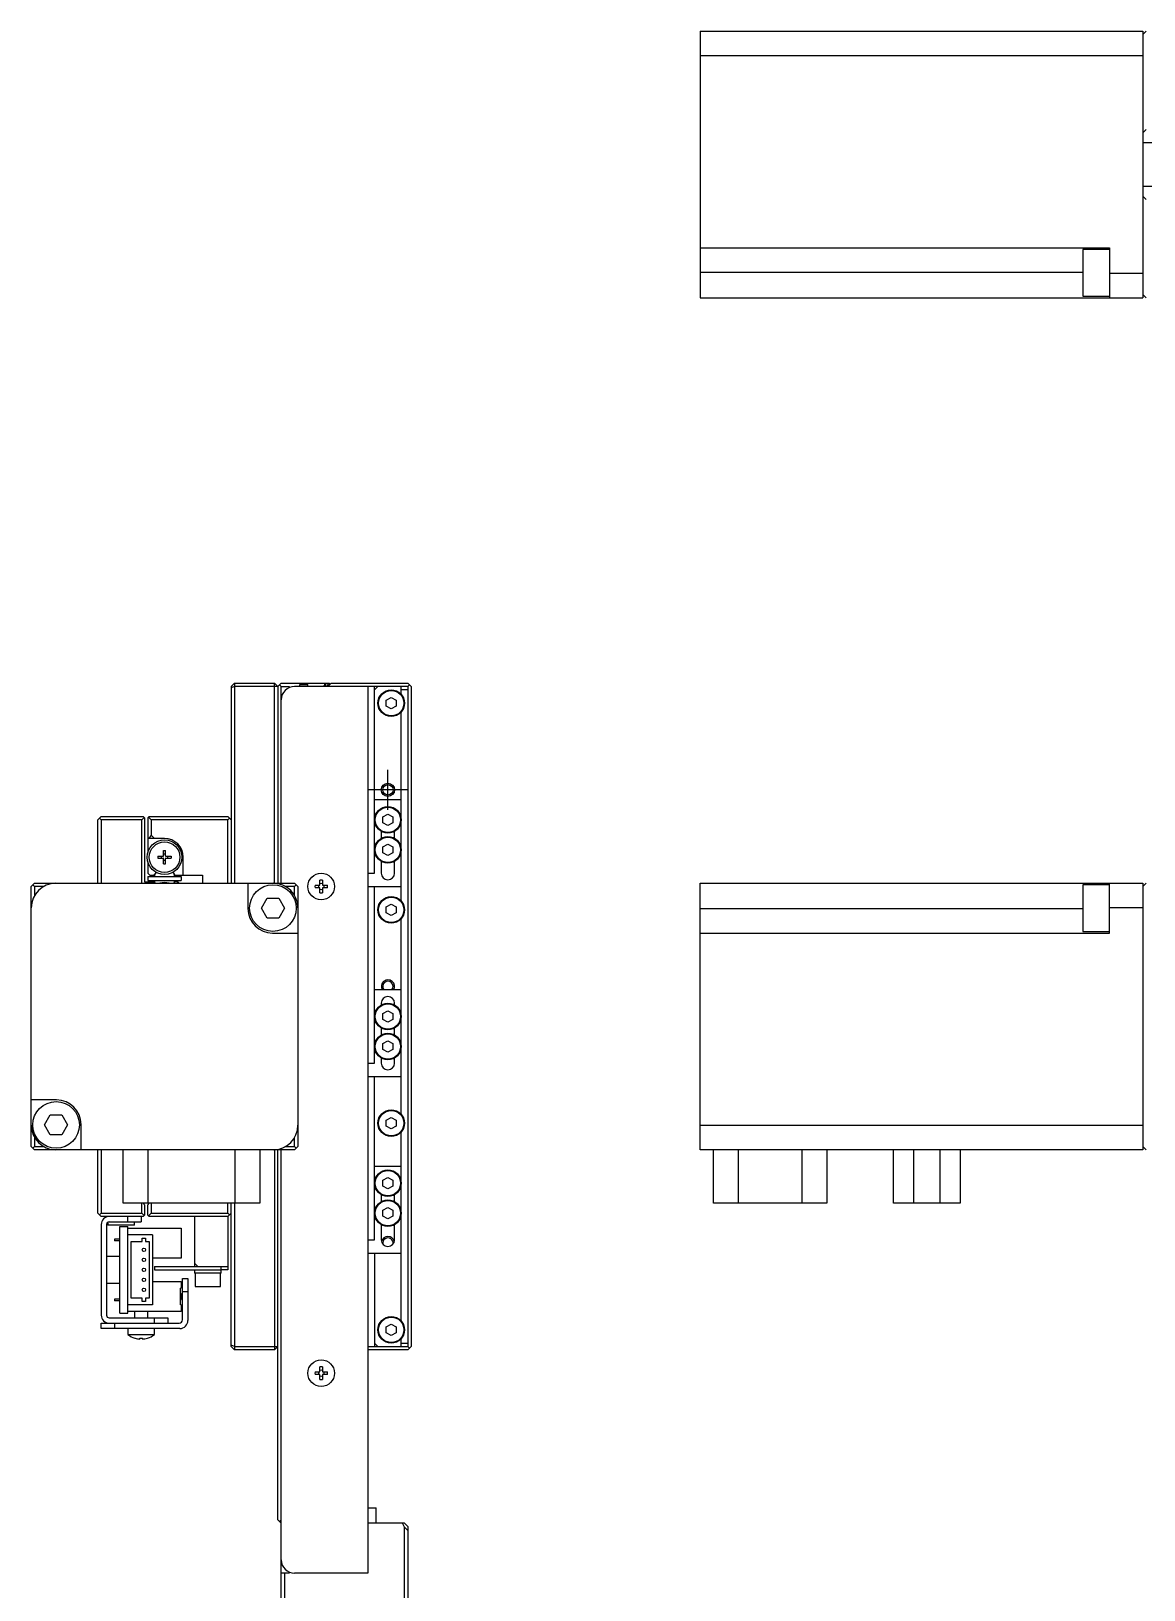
# Model space of a CAD drawing. Extents: x 0 to 751, y -8 to 465.
# Drawn here: x 0 to 166.9, y 230.9 to 464.8 of the extents above; entities that cross this region are included whole.
import ezdxf

# ---------------------------------------------------------------- set-up
doc = ezdxf.new("R2010")
doc.units = 0
doc.header["$LTSCALE"] = 0.5
doc.linetypes.add('CENTER', pattern=[50.8, 31.75, -6.35, 6.35, -6.35])
for name, color, linetype in [('MSM_CENTER', 1, 'CENTER'), ('MSM_CONTINUOUS', 7, 'CONTINUOUS'), ('MSM_NARROW', 5, 'CONTINUOUS')]:
    doc.layers.add(name, color=color, linetype=linetype)

msp = doc.modelspace()

# ---------------------------------------------------------------- linework, layer by layer
at = {"layer": 'MSM_CENTER'}
for p, q in [((53.5, 347.95), (53.5, 353.95)), ((56.5, 350.95), (50.5, 350.95))]:
    msp.add_line(p, q, dxfattribs=at)
at = {"layer": 'MSM_CONTINUOUS'}
for p, q in [((100.34, 464.75), (166.74, 464.75)), ((100.34, 464.75), (100.34, 424.75)), ((166.74, 464.75), (166.74, 424.75)), ((167.24, 464.75), (166.74, 464.25)), ((166.74, 461.05), (100.34, 461.05)), ((167.24, 450), (166.74, 449.5)), ((185.74, 448), (166.74, 448)), ((166.74, 441.5), (185.74, 441.5)), ((166.74, 440), (167.24, 439.5)), ((100.34, 432.24), (161.74, 432.24)), ((157.74, 431.99), (157.74, 424.99)), ((161.74, 431.99), (157.74, 431.99)), ((161.74, 432.24), (161.74, 424.75)), ((157.74, 428.54), (100.34, 428.54)), ((161.74, 428.45), (166.74, 428.45)), ((100.34, 424.75), (166.74, 424.75)), ((157.74, 424.99), (161.74, 424.99)), ((167.24, 424.75), (166.74, 425.25)), ((30.5, 366.95), (30, 366.45)), ((30.5, 366.45), (30, 366.24)), ((30, 366.45), (30, 336.95)), ((30.5, 366.95), (36.5, 366.95)), ((30.5, 366.95), (30.5, 336.95)), ((37, 366.45), (30.5, 366.45)), ((36.5, 366.95), (37, 366.45)), ((36.5, 336.95), (36.5, 366.95)), ((37.5, 366.95), (37, 366.45)), ((37, 366.45), (37, 336.95)), ((37.5, 366.45), (37.25, 366.7)), ((37.5, 366.95), (44.7, 366.95)), ((37.5, 366.45), (38.7, 366.45)), ((37.5, 336.95), (37.5, 366.45)), ((38.7, 366.45), (38.7, 366.28)), ((56.5, 366.45), (39.5, 366.45)), ((40.3, 366.45), (40.3, 366.75)), ((40.3, 366.75), (41.5, 366.75)), ((41.5, 366.45), (41.5, 366.75)), ((44, 366.65), (43.8, 366.45)), ((44, 366.95), (44, 366.45)), ((44.2, 366.45), (44.2, 366.95)), ((44.4, 366.55), (44.4, 366.45)), ((44.6, 366.55), (44.4, 366.55)), ((44.5, 366.45), (44.6, 366.55)), ((44.6, 366.55), (45, 366.95)), ((44.7, 366.45), (44.6, 366.55)), ((44.7, 366.95), (44.8, 366.85)), ((44.7, 366.85), (44.9, 366.85)), ((45, 366.95), (56.5, 366.95)), ((50.5, 366.45), (50.5, 233.45)), ((51.5, 338.45), (51.5, 366.45)), ((51.5, 365.95), (52, 366.45)), ((53.25, 364.38), (54, 364.82)), ((54, 364.82), (54.75, 364.38)), ((55.5, 365.27), (55.5, 366.45)), ((56.5, 365.95), (55.5, 365.95)), ((56.5, 366.95), (57, 366.45)), ((56.75, 366.7), (56.5, 366.45)), ((56.5, 366.45), (56.5, 267.45)), ((57, 366.45), (57, 267.45)), ((53.25, 363.52), (53.25, 364.38)), ((54, 363.08), (53.25, 363.52)), ((54.75, 363.52), (54, 363.08)), ((54.75, 364.38), (54.75, 363.52)), ((55.5, 334.27), (55.5, 362.63)), ((55.5, 349.45), (51.5, 349.45)), ((10, 346.45), (10.5, 346.95)), ((10, 336.95), (10, 346.45)), ((10.5, 346.45), (10.25, 346.7)), ((10.5, 346.95), (16.8, 346.95)), ((10.5, 346.45), (10.5, 336.95)), ((16.6, 346.45), (10.5, 346.45)), ((16.6, 346.45), (16.95, 346.8)), ((16.6, 336.95), (16.6, 346.45)), ((16.8, 346.95), (17, 346.75)), ((17, 346.75), (17, 337.15)), ((17.6, 346.85), (17.5, 346.75)), ((17.5, 346.75), (17.5, 341.56)), ((17.6, 346.85), (17.7, 346.95)), ((18, 346.45), (17.6, 346.85)), ((17.7, 346.95), (29.5, 346.95)), ((18, 346.45), (18, 344.15)), ((29.5, 346.45), (18, 346.45)), ((29.5, 346.95), (30, 346.45)), ((29.75, 346.7), (29.5, 346.45)), ((29.5, 336.95), (29.5, 346.45)), ((52.75, 346.88), (53.5, 347.32)), ((52.75, 346.02), (52.75, 346.88)), ((53.5, 347.32), (54.25, 346.88)), ((54.25, 346.88), (54.25, 346.02)), ((18, 344.15), (17.65, 343.65)), ((18.5, 343.65), (18, 344.15)), ((52.5, 344.72), (52.5, 343.68)), ((53.5, 345.58), (52.75, 346.02)), ((54.25, 346.02), (53.5, 345.58)), ((54.5, 343.68), (54.5, 344.72)), ((20, 343.65), (17.5, 343.65)), ((19.85, 341.85), (20.14, 341.85)), ((19.85, 341.05), (19.85, 341.85)), ((20.14, 341.05), (20.14, 341.85)), ((52.75, 342.38), (53.5, 342.82)), ((52.75, 341.52), (52.75, 342.38)), ((53.5, 341.08), (52.75, 341.52)), ((53.5, 342.82), (54.25, 342.38)), ((54.25, 341.52), (53.5, 341.08)), ((54.25, 342.38), (54.25, 341.52)), ((17.5, 340.14), (17.5, 338.45)), ((19, 340.99), (19.79, 340.99)), ((19, 340.99), (19, 340.7)), ((19, 340.7), (19.79, 340.7)), ((19.53, 340.7), (19.53, 340.99)), ((20.14, 341.32), (19.85, 341.32)), ((19.85, 339.85), (19.85, 340.64)), ((19.85, 340.38), (20.14, 340.38)), ((19.85, 339.85), (20.14, 339.85)), ((20.14, 339.85), (20.14, 340.64)), ((20.21, 340.99), (21, 340.99)), ((20.21, 340.7), (21, 340.7)), ((20.47, 340.7), (20.47, 340.99)), ((21, 340.99), (21, 340.7)), ((22.8, 338.15), (22.8, 340.85)), ((52.5, 340.22), (52.5, 338.45)), ((54.5, 338.45), (54.5, 340.22)), ((0, 336.45), (0.5, 336.95)), ((0.25, 336.7), (0.5, 336.45)), ((0.5, 336.95), (39.5, 336.95)), ((17, 337.15), (18.46, 337.15)), ((17.1, 337.15), (17.1, 336.95)), ((17.5, 338.45), (17.8, 338.15)), ((17.5, 337.95), (17.5, 337.35)), ((17.5, 337.95), (22.5, 337.95)), ((17.5, 337.35), (22.5, 337.35)), ((17.8, 338.15), (18.46, 338.15)), ((18.46, 338.15), (18.54, 338.29)), ((18.46, 337.15), (18.57, 336.95)), ((21.33, 338.53), (21.54, 338.15)), ((21.46, 337.01), (21.54, 337.15)), ((21.54, 338.15), (25.7, 338.15)), ((22, 337.15), (21.54, 337.15)), ((22.2, 336.95), (22, 337.15)), ((22, 336.95), (22, 337.15)), ((22.5, 337.95), (22.5, 337.35)), ((25.7, 338.15), (25.7, 336.95)), ((32.51, 336.95), (32.51, 333.16)), ((39.5, 336.95), (40, 336.45)), ((39.75, 336.7), (39.5, 336.45)), ((43.3, 336.65), (43.3, 337.38)), ((43.7, 337.38), (43.7, 336.65)), ((50.5, 338.45), (51.5, 338.45)), ((100.34, 296.95), (100.34, 336.95)), ((100.34, 336.95), (166.74, 336.95)), ((157.74, 336.71), (157.74, 329.71)), ((161.74, 336.71), (157.74, 336.71)), ((161.74, 329.46), (161.74, 336.95)), ((166.74, 336.95), (166.74, 296.95)), ((167.24, 336.95), (166.74, 336.45)), ((0, 297.45), (0, 336.45)), ((0.5, 336.45), (0.5, 335.11)), ((1.84, 336.45), (0.5, 336.45)), ((34.53, 333.21), (35.4, 334.71)), ((35.4, 334.71), (37.13, 334.71)), ((37.13, 334.71), (38, 333.21)), ((39.5, 336.45), (38.16, 336.45)), ((39.5, 335.11), (39.5, 336.45)), ((40, 336.45), (40, 297.45)), ((42.57, 336.65), (43.3, 336.65)), ((43.3, 336.25), (42.57, 336.25)), ((43.3, 335.52), (43.3, 336.25)), ((43.7, 336.65), (44.43, 336.65)), ((43.7, 336.25), (43.7, 335.52)), ((44.43, 336.25), (43.7, 336.25)), ((50.5, 336.45), (55.5, 336.45)), ((51.5, 309.95), (51.5, 336.45)), ((35.4, 331.71), (34.53, 333.21)), ((38, 333.21), (37.13, 331.71)), ((53.25, 333.38), (54, 333.82)), ((53.25, 332.52), (53.25, 333.38)), ((54, 332.08), (53.25, 332.52)), ((54, 333.82), (54.75, 333.38)), ((54.75, 332.52), (54, 332.08)), ((54.75, 333.38), (54.75, 332.52)), ((100.34, 333.16), (157.74, 333.16)), ((166.74, 333.25), (161.74, 333.25)), ((37.13, 331.71), (35.4, 331.71)), ((55.5, 302.27), (55.5, 331.63)), ((157.74, 329.71), (161.74, 329.71)), ((36.21, 329.46), (40, 329.46)), ((100.34, 329.46), (161.74, 329.46)), ((55.5, 320.95), (51.5, 320.95)), ((52.5, 318.95), (52.5, 318.68)), ((54.5, 318.68), (54.5, 318.95)), ((52.75, 317.38), (53.5, 317.82)), ((52.75, 316.52), (52.75, 317.38)), ((53.5, 316.08), (52.75, 316.52)), ((53.5, 317.82), (54.25, 317.38)), ((54.25, 316.52), (53.5, 316.08)), ((54.25, 317.38), (54.25, 316.52)), ((52.5, 315.22), (52.5, 314.18)), ((52.75, 312.88), (53.5, 313.32)), ((53.5, 313.32), (54.25, 312.88)), ((54.5, 314.18), (54.5, 315.22)), ((52.75, 312.02), (52.75, 312.88)), ((53.5, 311.58), (52.75, 312.02)), ((54.25, 312.02), (53.5, 311.58)), ((54.25, 312.88), (54.25, 312.02)), ((50.5, 309.95), (51.5, 309.95)), ((52.5, 310.72), (52.5, 309.95)), ((54.5, 309.95), (54.5, 310.72)), ((50.5, 307.95), (55.5, 307.95)), ((51.5, 283.45), (51.5, 307.95)), ((3.79, 304.44), (0, 304.44)), ((2, 300.69), (2.87, 302.19)), ((2.87, 302.19), (4.6, 302.19)), ((4.6, 302.19), (5.47, 300.69)), ((53.25, 301.38), (54, 301.82)), ((54, 301.82), (54.75, 301.38)), ((2.87, 299.19), (2, 300.69)), ((5.47, 300.69), (4.6, 299.19)), ((7.49, 296.95), (7.49, 300.74)), ((53.25, 300.52), (53.25, 301.38)), ((54, 300.08), (53.25, 300.52)), ((54.75, 300.52), (54, 300.08)), ((54.75, 301.38), (54.75, 300.52)), ((55.5, 271.27), (55.5, 299.63)), ((100.34, 300.65), (166.74, 300.65)), ((0.5, 296.95), (0, 297.45)), ((0.25, 297.2), (0.5, 297.45)), ((0.5, 298.79), (0.5, 297.45)), ((0.5, 297.45), (1.84, 297.45)), ((39.5, 296.95), (0.5, 296.95)), ((4.6, 299.19), (2.87, 299.19)), ((10, 287.45), (10, 296.95)), ((10.5, 296.95), (10.5, 287.45)), ((13.8, 288.95), (13.8, 296.95)), ((17.5, 296.95), (17.5, 288.95)), ((30.6, 288.95), (30.6, 296.95)), ((34.3, 296.95), (34.3, 288.95)), ((36.5, 296.95), (36.5, 266.95)), ((37, 241.45), (37, 296.95)), ((37.5, 227.45), (37.5, 296.95)), ((38.16, 297.45), (39.5, 297.45)), ((39.5, 297.45), (39.5, 298.79)), ((39.5, 297.45), (39.75, 297.2)), ((40, 297.45), (39.5, 296.95)), ((166.74, 296.95), (100.34, 296.95)), ((102.34, 288.95), (102.34, 296.95)), ((106.04, 296.95), (106.04, 288.95)), ((115.64, 288.95), (115.64, 296.95)), ((119.34, 296.95), (119.34, 288.95)), ((129.34, 288.95), (129.34, 296.95)), ((132.34, 296.95), (132.34, 288.95)), ((136.34, 288.95), (136.34, 296.95)), ((139.34, 296.95), (139.34, 288.95)), ((166.74, 297.45), (167.24, 296.95)), ((55.5, 294.45), (51.5, 294.45)), ((52.75, 292.38), (53.5, 292.82)), ((52.75, 291.52), (52.75, 292.38)), ((53.5, 292.82), (54.25, 292.38)), ((54.25, 292.38), (54.25, 291.52)), ((52.5, 290.22), (52.5, 289.18)), ((53.5, 291.08), (52.75, 291.52)), ((54.25, 291.52), (53.5, 291.08)), ((54.5, 289.18), (54.5, 290.22)), ((34.3, 288.95), (13.8, 288.95)), ((16.6, 287.45), (16.6, 288.95)), ((17, 288.69), (17, 287.15)), ((17.5, 287.15), (17.5, 288.69)), ((18, 288.95), (18, 287.45)), ((29.5, 287.45), (29.5, 288.95)), ((30, 267.45), (30, 288.95)), ((30.5, 288.95), (30.5, 266.95)), ((52.75, 287.88), (53.5, 288.32)), ((52.75, 287.02), (52.75, 287.88)), ((53.5, 288.32), (54.25, 287.88)), ((54.25, 287.88), (54.25, 287.02)), ((119.34, 288.95), (102.34, 288.95)), ((139.34, 288.95), (129.34, 288.95)), ((10.5, 286.95), (10, 287.45)), ((10.25, 287.2), (10.5, 287.45)), ((10.5, 287.45), (16.6, 287.45)), ((16.8, 286.95), (10.5, 286.95)), ((10.5, 285.75), (10.5, 272.15)), ((11.3, 285.75), (11.3, 272.15)), ((11.5, 286.1), (11.5, 285.65)), ((15.5, 285.65), (11.5, 285.65)), ((11.7, 286.15), (16.5, 286.15)), ((13.3, 272.45), (13.3, 285.45)), ((13.3, 285.45), (14.5, 285.45)), ((14.5, 286.15), (14.5, 286.95)), ((14.5, 272.45), (14.5, 285.45)), ((15.5, 285.65), (15.5, 286.15)), ((16.5, 286.95), (16.5, 286.15)), ((16.95, 287.1), (16.6, 287.45)), ((16.95, 287.1), (16.8, 286.95)), ((17, 287.15), (16.95, 287.1)), ((17.5, 287.15), (17.7, 286.95)), ((17.6, 287.05), (18, 287.45)), ((29.5, 286.95), (17.7, 286.95)), ((18, 287.45), (29.5, 287.45)), ((24.5, 286.95), (24.5, 279.45)), ((29.5, 287.45), (29.75, 287.2)), ((30, 287.45), (29.5, 286.95)), ((29.5, 286.95), (29.5, 278.95)), ((52.5, 285.72), (52.5, 283.45)), ((53.5, 286.58), (52.75, 287.02)), ((54.25, 287.02), (53.5, 286.58)), ((54.5, 283.45), (54.5, 285.72)), ((12.5, 283.57), (12.5, 283.32)), ((13.3, 283.57), (12.5, 283.57)), ((13.3, 283.32), (12.5, 283.32)), ((14.5, 285.2), (22.5, 285.2)), ((18.2, 284.2), (14.5, 284.2)), ((15, 283.2), (16.65, 283.2)), ((15, 274.7), (15, 283.2)), ((16.65, 283.2), (16.65, 283.7)), ((16.65, 283.7), (17.15, 283.7)), ((17.15, 283.7), (17.15, 283.2)), ((17.15, 283.2), (17.7, 283.2)), ((17.7, 283.2), (17.7, 274.7)), ((18.2, 284.2), (18.2, 273.7)), ((22.5, 285.2), (22.5, 280.7)), ((50.5, 283.45), (51.5, 283.45)), ((13.3, 280.95), (11.3, 280.95)), ((22.5, 280.7), (18.2, 280.7)), ((50.5, 281.45), (55.5, 281.45)), ((51.5, 281.45), (51.5, 267.45)), ((18.5, 279.45), (24.5, 279.45)), ((18.5, 279.45), (18.5, 278.95)), ((18.5, 278.95), (28.5, 278.95)), ((25, 279.45), (24.5, 279.95)), ((24.5, 279.45), (29.5, 279.45)), ((24.5, 278.95), (24.5, 278.45)), ((28.5, 278.45), (24.5, 278.45)), ((24.6, 278.45), (24.6, 276.45)), ((28.4, 276.45), (28.4, 278.45)), ((28.5, 278.45), (28.5, 279.45)), ((29.5, 278.95), (28.5, 278.95)), ((11.3, 276.95), (13.3, 276.95)), ((18.2, 277.2), (22.5, 277.2)), ((22.5, 276.2), (22.4, 276.2)), ((22.4, 273.7), (22.4, 276.2)), ((22.5, 277.2), (22.5, 276.2)), ((22.7, 277.65), (23.5, 277.65)), ((22.7, 271.45), (22.7, 277.65)), ((23.5, 277.65), (23.5, 271.35)), ((24.6, 276.45), (28.4, 276.45)), ((12.5, 274.57), (12.5, 274.32)), ((13.3, 274.57), (12.5, 274.57)), ((13.3, 274.32), (12.5, 274.32)), ((18.2, 273.7), (14.5, 273.7)), ((16.65, 274.7), (15, 274.7)), ((16.65, 274.2), (16.65, 274.7)), ((17.15, 274.2), (16.65, 274.2)), ((17.15, 274.7), (17.15, 274.2)), ((17.7, 274.7), (17.15, 274.7)), ((22.4, 275.4), (22.5, 275.4)), ((22.4, 275.02), (22.5, 275.02)), ((22.4, 274.87), (22.5, 274.87)), ((22.4, 274.5), (22.5, 274.5)), ((22.5, 273.7), (22.4, 273.7)), ((22.5, 274.5), (22.5, 275.4)), ((22.5, 273.7), (22.5, 272.7)), ((23.5, 275.65), (22.7, 275.65)), ((11.7, 271.75), (20.5, 271.75)), ((13.3, 272.45), (14.5, 272.45)), ((22.5, 272.7), (14.5, 272.7)), ((15.5, 272.7), (15.5, 271.75)), ((17.5, 271.75), (17.5, 272.7)), ((18.5, 270.95), (18.5, 271.75)), ((20.5, 271.75), (20.5, 270.95)), ((10.5, 270.15), (10.5, 270.95)), ((10.5, 270.95), (22.2, 270.95)), ((22.3, 270.15), (10.5, 270.15)), ((12.5, 270.95), (12.5, 270.15)), ((14.5, 270.15), (14.5, 269.25)), ((14.5, 269.25), (18.5, 269.25)), ((18.5, 269.25), (18.5, 270.15)), ((53.25, 270.38), (54, 270.82)), ((53.25, 269.52), (53.25, 270.38)), ((54, 269.08), (53.25, 269.52)), ((54, 270.82), (54.75, 270.38)), ((54.75, 269.52), (54, 269.08)), ((54.75, 270.38), (54.75, 269.52)), ((15.55, 268.69), (15.57, 268.69)), ((16.3, 268.69), (16.7, 268.69)), ((16.3, 268.56), (16.3, 268.69)), ((16.7, 268.69), (16.7, 268.56)), ((17.43, 268.69), (17.45, 268.69)), ((30.5, 267.45), (30, 267.66)), ((30, 267.45), (30.5, 266.95)), ((30.5, 267.45), (37, 267.45)), ((36.5, 266.95), (30.5, 266.95)), ((37, 267.45), (36.5, 266.95)), ((50.5, 267.45), (56.5, 267.45)), ((56.5, 266.95), (50.5, 266.95)), ((52, 267.45), (51.5, 267.95)), ((55.5, 267.45), (55.5, 268.63)), ((55.5, 267.95), (56.5, 267.95)), ((56.5, 267.45), (56.75, 267.2)), ((57, 267.45), (56.5, 266.95)), ((43.3, 263.65), (43.3, 264.38)), ((43.7, 264.38), (43.7, 263.65)), ((42.57, 263.65), (43.3, 263.65)), ((43.3, 263.25), (42.57, 263.25)), ((43.3, 262.52), (43.3, 263.25)), ((43.7, 263.65), (44.43, 263.65)), ((44.43, 263.25), (43.7, 263.25)), ((43.7, 263.25), (43.7, 262.52)), ((50.5, 243.25), (51.75, 243.25)), ((51.75, 240.95), (51.75, 243.25)), ((37, 241.45), (37.5, 240.95)), ((37.25, 241.2), (37.5, 241.45)), ((56, 240.95), (50.5, 240.95)), ((56, 240.34), (55.69, 240.95)), ((56, 240.95), (56.5, 240.45)), ((56, 227.45), (56, 240.34)), ((56.5, 239.84), (56, 240.34)), ((56.5, 240.45), (56.5, 227.45)), ((38.7, 233.45), (37.5, 233.45)), ((38, 233.45), (38, 227.45)), ((38.7, 233.62), (38.7, 233.45)), ((50.5, 233.45), (39.5, 233.45))]:
    msp.add_line(p, q, dxfattribs=at)
for centre, radius in [((54, 363.95), 2), ((54, 363.95), 1.9), ((53.5, 350.95), 0.783), ((53.5, 346.45), 2), ((53.5, 346.45), 1.9), ((53.5, 341.95), 2), ((53.5, 341.95), 1.9), ((20, 340.85), 2.6), ((20, 340.85), 2.3), ((36.26, 333.21), 3.5), ((43.5, 336.45), 2), ((54, 332.95), 2), ((54, 332.95), 1.9), ((53.5, 316.95), 2), ((53.5, 316.95), 1.9), ((53.5, 312.45), 2), ((53.5, 312.45), 1.9), ((3.74, 300.69), 3.5), ((54, 300.95), 2), ((54, 300.95), 1.9), ((53.5, 291.95), 2), ((53.5, 291.95), 1.9), ((53.5, 287.45), 2), ((53.5, 287.45), 1.9), ((16.9, 281.95), 0.25), ((16.9, 280.45), 0.25), ((16.9, 278.95), 0.25), ((16.9, 277.45), 0.25), ((16.9, 275.95), 0.25), ((54, 269.95), 2), ((54, 269.95), 1.9), ((43.5, 263.45), 2)]:
    msp.add_circle(centre, radius, dxfattribs=at)
for centre, radius, start, end in [((39.5, 364.45), 2, 90, 180), ((44.7, 366.55), 0.3, 90, 180), ((20, 340.85), 2.8, 0, 90), ((19.79, 341.05), 0.06, 270, 0), ((19.79, 340.64), 0.06, 0, 90), ((20.21, 341.05), 0.06, 180, 270), ((20.21, 340.64), 0.06, 90, 180), ((3.7, 333.25), 3.7, 90, 180), ((20, 337.65), 1.59, 143.8028, 169.1069), ((20, 337.65), 1.59, 190.8931, 206.1642), ((20.12, 337.53), 1.75, 142.994, 154.5052), ((20, 334.45), 2.6, 74.0576, 105.9424), ((19.89, 337.53), 1.75, 34.5052, 37.006), ((20, 337.65), 1.59, 10.8931, 36.1972), ((20, 337.65), 1.59, 333.8358, 349.1069), ((19.89, 337.76), 1.75, 332.2435, 334.5052), ((36.3, 333.25), 3.7, 0, 90), ((43.5, 336.45), 0.95, 77.8468, 102.1532), ((43.5, 336.45), 0.435, 62.6335, 117.3665), ((53.5, 338.45), 1, 180, 0), ((43.5, 336.45), 0.95, 167.8468, 192.1532), ((43.5, 336.45), 0.435, 152.6335, 207.3665), ((43.5, 336.45), 0.435, 242.6335, 297.3665), ((43.5, 336.45), 0.95, 257.8468, 282.1532), ((43.5, 336.45), 0.435, 332.6335, 27.3665), ((43.5, 336.45), 0.95, 347.8468, 12.1532), ((36.21, 333.16), 3.7, 180, 270), ((53.5, 321.45), 0.783, 320.3451, 219.6549), ((53.5, 318.95), 1, 0, 180), ((53.5, 309.95), 1, 180, 0), ((3.79, 300.74), 3.7, 0, 90), ((3.7, 300.65), 3.7, 180, 270), ((36.3, 300.65), 3.7, 270, 0), ((17.75, 289.35), 1, 203.5782, 221.4096), ((16.75, 289.35), 1, 318.5904, 336.4218), ((11.7, 285.75), 1.2, 90, 180), ((11.7, 285.75), 0.4, 90, 180), ((53.5, 283.45), 1, 180, 0), ((53.5, 282.95), 0.783, 349.9945, 190.0055), ((11.7, 272.15), 1.2, 180, 270), ((11.7, 272.15), 0.4, 180, 270), ((22.2, 271.45), 0.5, 270, 0), ((22.3, 271.35), 1.2, 270, 0), ((16.5, 271.75), 3.2, 231.3178, 252.73), ((16.5, 271.75), 3.2, 287.27, 308.6822), ((16.5, 271.75), 3.19, 253.0947, 266.4097), ((16.5, 271.75), 3.19, 273.5903, 286.9053), ((43.5, 263.45), 0.95, 77.8468, 102.1532), ((43.5, 263.45), 0.95, 167.8468, 192.1532), ((43.5, 263.45), 0.435, 152.6335, 207.3665), ((43.5, 263.45), 0.435, 62.6335, 117.3665), ((43.5, 263.45), 0.435, 242.6335, 297.3665), ((43.5, 263.45), 0.95, 257.8468, 282.1532), ((43.5, 263.45), 0.435, 332.6335, 27.3665), ((43.5, 263.45), 0.95, 347.8468, 12.1532), ((39.5, 235.45), 2, 180, 270)]:
    msp.add_arc(centre, radius, start, end, dxfattribs=at)
at = {"layer": 'MSM_NARROW'}
msp.add_circle((53.5, 350.95), 1, dxfattribs=at)
for centre, start, end in [((53.5, 321.45), 330, 210), ((53.5, 282.95), 14.4775, 165.5225)]:
    msp.add_arc(centre, 1, start, end, dxfattribs=at)

doc.saveas('drawing.dxf')
